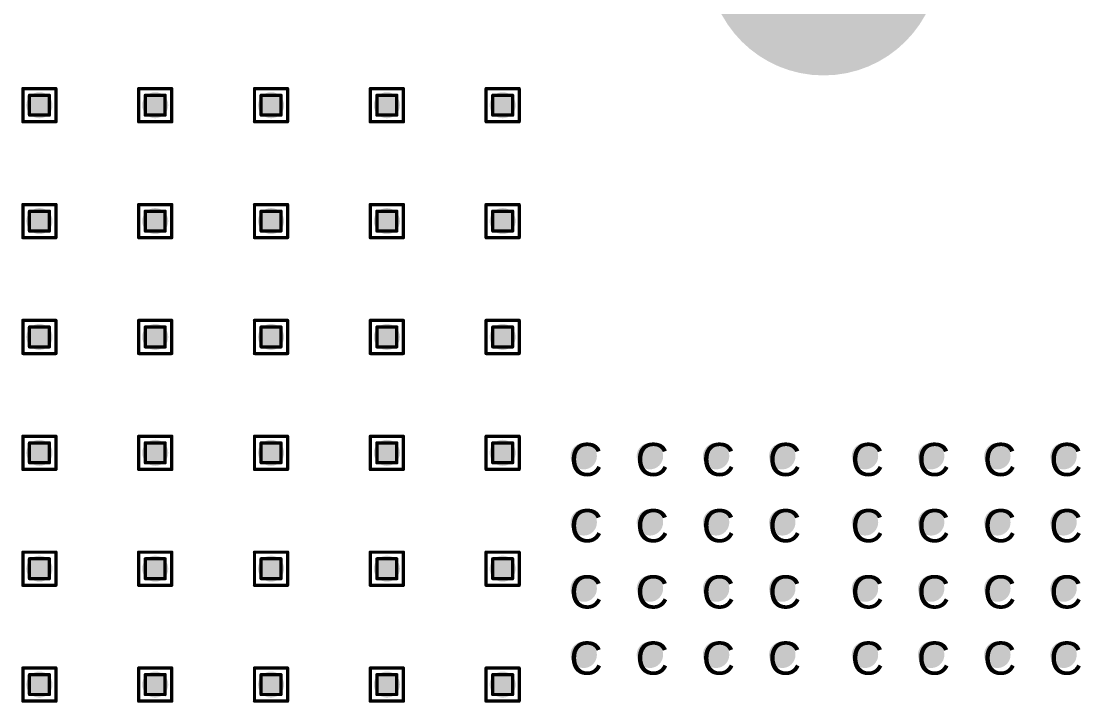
# Model space of a CAD drawing. Header units: millimetres. Extents: x -25 to 478, y -31 to 252.
# Drawn here: x 250.74 to 267.01, y 1.11 to 11.57 of the extents above; entities that cross this region are included whole.
import ezdxf

# ---------------------------------------------------------------- set-up
doc = ezdxf.new("R2010")
doc.units = ezdxf.units.MM
doc.layers.add('DrillDrawing', color=1, linetype='Continuous')
doc.layers.add('ViaHoleLayer', color=16, linetype='Continuous')
doc.styles.add('Arial', font='', dxfattribs={"height": 0.2})
doc.styles.get('Arial').set_extended_font_data('Arial')

# ---------------------------------------------------------------- blocks, each defined once
blk = doc.blocks.new('FP_CB25_18_CY_CONN_TERM_LUG_25MM4_7MM9_MFG_1504')
at = {"layer": 'ViaHoleLayer'}
h = blk.add_hatch(color=16, dxfattribs=at)
edge = h.paths.add_edge_path()
edge.add_arc((-3.048, 3.683), 0.203, 0, 360)
h = blk.add_hatch(color=16, dxfattribs=at)
edge = h.paths.add_edge_path()
edge.add_arc((-2.032, 3.683), 0.203, 0, 360)
h = blk.add_hatch(color=16, dxfattribs=at)
edge = h.paths.add_edge_path()
edge.add_arc((-1.016, 3.683), 0.203, 0, 360)
h = blk.add_hatch(color=16, dxfattribs=at)
edge = h.paths.add_edge_path()
edge.add_arc((0, 3.683), 0.203, 0, 360)
h = blk.add_hatch(color=16, dxfattribs=at)
edge = h.paths.add_edge_path()
edge.add_arc((10.414, 3.683), 0.203, 0, 360)
h = blk.add_hatch(color=16, dxfattribs=at)
edge = h.paths.add_edge_path()
edge.add_arc((11.43, 3.683), 0.203, 0, 360)
h = blk.add_hatch(color=16, dxfattribs=at)
edge = h.paths.add_edge_path()
edge.add_arc((12.446, 3.683), 0.203, 0, 360)
h = blk.add_hatch(color=16, dxfattribs=at)
edge = h.paths.add_edge_path()
edge.add_arc((-3.048, 2.667), 0.203, 0, 360)
h = blk.add_hatch(color=16, dxfattribs=at)
edge = h.paths.add_edge_path()
edge.add_arc((-2.032, 2.667), 0.203, 0, 360)
h = blk.add_hatch(color=16, dxfattribs=at)
edge = h.paths.add_edge_path()
edge.add_arc((-1.016, 2.667), 0.203, 0, 360)
h = blk.add_hatch(color=16, dxfattribs=at)
edge = h.paths.add_edge_path()
edge.add_arc((0, 2.667), 0.203, 0, 360)
h = blk.add_hatch(color=16, dxfattribs=at)
edge = h.paths.add_edge_path()
edge.add_arc((12.446, 2.667), 0.203, 0, 360)
h = blk.add_hatch(color=16, dxfattribs=at)
edge = h.paths.add_edge_path()
edge.add_arc((-3.048, 1.651), 0.203, 0, 360)
h = blk.add_hatch(color=16, dxfattribs=at)
edge = h.paths.add_edge_path()
edge.add_arc((-2.032, 1.651), 0.203, 0, 360)
h = blk.add_hatch(color=16, dxfattribs=at)
edge = h.paths.add_edge_path()
edge.add_arc((-1.016, 1.651), 0.203, 0, 360)
h = blk.add_hatch(color=16, dxfattribs=at)
edge = h.paths.add_edge_path()
edge.add_arc((0, 1.651), 0.203, 0, 360)
h = blk.add_hatch(color=16, dxfattribs=at)
edge = h.paths.add_edge_path()
edge.add_arc((12.446, 1.651), 0.203, 0, 360)
h = blk.add_hatch(color=16, dxfattribs=at)
edge = h.paths.add_edge_path()
edge.add_arc((7.62, 0), 1.778, 0, 360)
h = blk.add_hatch(color=16, dxfattribs=at)
edge = h.paths.add_edge_path()
edge.add_arc((-3.048, 0.635), 0.203, 0, 360)
h = blk.add_hatch(color=16, dxfattribs=at)
edge = h.paths.add_edge_path()
edge.add_arc((-2.032, 0.635), 0.203, 0, 360)
h = blk.add_hatch(color=16, dxfattribs=at)
edge = h.paths.add_edge_path()
edge.add_arc((-1.016, 0.635), 0.203, 0, 360)
h = blk.add_hatch(color=16, dxfattribs=at)
edge = h.paths.add_edge_path()
edge.add_arc((0, 0.635), 0.203, 0, 360)
h = blk.add_hatch(color=16, dxfattribs=at)
edge = h.paths.add_edge_path()
edge.add_arc((-3.048, -0.635), 0.203, 0, 360)
h = blk.add_hatch(color=16, dxfattribs=at)
edge = h.paths.add_edge_path()
edge.add_arc((-2.032, -0.635), 0.203, 0, 360)
h = blk.add_hatch(color=16, dxfattribs=at)
edge = h.paths.add_edge_path()
edge.add_arc((-1.016, -0.635), 0.203, 0, 360)
h = blk.add_hatch(color=16, dxfattribs=at)
edge = h.paths.add_edge_path()
edge.add_arc((0, -0.635), 0.203, 0, 360)
h = blk.add_hatch(color=16, dxfattribs=at)
edge = h.paths.add_edge_path()
edge.add_arc((-3.048, -1.651), 0.203, 0, 360)
h = blk.add_hatch(color=16, dxfattribs=at)
edge = h.paths.add_edge_path()
edge.add_arc((-2.032, -1.651), 0.203, 0, 360)
h = blk.add_hatch(color=16, dxfattribs=at)
edge = h.paths.add_edge_path()
edge.add_arc((-1.016, -1.651), 0.203, 0, 360)
h = blk.add_hatch(color=16, dxfattribs=at)
edge = h.paths.add_edge_path()
edge.add_arc((0, -1.651), 0.203, 0, 360)
h = blk.add_hatch(color=16, dxfattribs=at)
edge = h.paths.add_edge_path()
edge.add_arc((12.446, -1.651), 0.203, 0, 360)
h = blk.add_hatch(color=16, dxfattribs=at)
edge = h.paths.add_edge_path()
edge.add_arc((-3.048, -2.667), 0.203, 0, 360)
h = blk.add_hatch(color=16, dxfattribs=at)
edge = h.paths.add_edge_path()
edge.add_arc((-2.032, -2.667), 0.203, 0, 360)
h = blk.add_hatch(color=16, dxfattribs=at)
edge = h.paths.add_edge_path()
edge.add_arc((-1.016, -2.667), 0.203, 0, 360)
h = blk.add_hatch(color=16, dxfattribs=at)
edge = h.paths.add_edge_path()
edge.add_arc((0, -2.667), 0.203, 0, 360)
h = blk.add_hatch(color=16, dxfattribs=at)
edge = h.paths.add_edge_path()
edge.add_arc((12.446, -2.667), 0.203, 0, 360)
h = blk.add_hatch(color=16, dxfattribs=at)
edge = h.paths.add_edge_path()
edge.add_arc((-3.048, -3.683), 0.203, 0, 360)
h = blk.add_hatch(color=16, dxfattribs=at)
edge = h.paths.add_edge_path()
edge.add_arc((-2.032, -3.683), 0.203, 0, 360)
h = blk.add_hatch(color=16, dxfattribs=at)
edge = h.paths.add_edge_path()
edge.add_arc((-1.016, -3.683), 0.203, 0, 360)
h = blk.add_hatch(color=16, dxfattribs=at)
edge = h.paths.add_edge_path()
edge.add_arc((0, -3.683), 0.203, 0, 360)
h = blk.add_hatch(color=16, dxfattribs=at)
edge = h.paths.add_edge_path()
edge.add_arc((10.414, -3.683), 0.203, 0, 360)
h = blk.add_hatch(color=16, dxfattribs=at)
edge = h.paths.add_edge_path()
edge.add_arc((11.43, -3.683), 0.203, 0, 360)
h = blk.add_hatch(color=16, dxfattribs=at)
edge = h.paths.add_edge_path()
edge.add_arc((12.446, -3.683), 0.203, 0, 360)

msp = doc.modelspace()

# ---------------------------------------------------------------- hatches: boundary and pattern name
at = {"layer": 'ViaHoleLayer'}
h = msp.add_hatch(color=16, dxfattribs=at)
edge = h.paths.add_edge_path()
edge.add_arc((251.021, 10.277), 0.2, 0, 360)
h = msp.add_hatch(color=16, dxfattribs=at)
edge = h.paths.add_edge_path()
edge.add_arc((252.799, 10.277), 0.2, 0, 360)
h = msp.add_hatch(color=16, dxfattribs=at)
edge = h.paths.add_edge_path()
edge.add_arc((254.577, 10.277), 0.2, 0, 360)
h = msp.add_hatch(color=16, dxfattribs=at)
edge = h.paths.add_edge_path()
edge.add_arc((256.355, 10.277), 0.2, 0, 360)
h = msp.add_hatch(color=16, dxfattribs=at)
edge = h.paths.add_edge_path()
edge.add_arc((258.133, 10.277), 0.2, 0, 360)
h = msp.add_hatch(color=16, dxfattribs=at)
edge = h.paths.add_edge_path()
edge.add_arc((251.021, 8.499), 0.2, 0, 360)
h = msp.add_hatch(color=16, dxfattribs=at)
edge = h.paths.add_edge_path()
edge.add_arc((252.799, 8.499), 0.2, 0, 360)
h = msp.add_hatch(color=16, dxfattribs=at)
edge = h.paths.add_edge_path()
edge.add_arc((254.577, 8.499), 0.2, 0, 360)
h = msp.add_hatch(color=16, dxfattribs=at)
edge = h.paths.add_edge_path()
edge.add_arc((256.355, 8.499), 0.2, 0, 360)
h = msp.add_hatch(color=16, dxfattribs=at)
edge = h.paths.add_edge_path()
edge.add_arc((258.133, 8.499), 0.2, 0, 360)
h = msp.add_hatch(color=16, dxfattribs=at)
edge = h.paths.add_edge_path()
edge.add_arc((251.021, 6.721), 0.2, 0, 360)
h = msp.add_hatch(color=16, dxfattribs=at)
edge = h.paths.add_edge_path()
edge.add_arc((252.799, 6.721), 0.2, 0, 360)
h = msp.add_hatch(color=16, dxfattribs=at)
edge = h.paths.add_edge_path()
edge.add_arc((254.577, 6.721), 0.2, 0, 360)
h = msp.add_hatch(color=16, dxfattribs=at)
edge = h.paths.add_edge_path()
edge.add_arc((256.355, 6.721), 0.2, 0, 360)
h = msp.add_hatch(color=16, dxfattribs=at)
edge = h.paths.add_edge_path()
edge.add_arc((258.133, 6.721), 0.2, 0, 360)
h = msp.add_hatch(color=16, dxfattribs=at)
edge = h.paths.add_edge_path()
edge.add_arc((251.021, 4.943), 0.2, 0, 360)
h = msp.add_hatch(color=16, dxfattribs=at)
edge = h.paths.add_edge_path()
edge.add_arc((252.799, 4.943), 0.2, 0, 360)
h = msp.add_hatch(color=16, dxfattribs=at)
edge = h.paths.add_edge_path()
edge.add_arc((254.577, 4.943), 0.2, 0, 360)
h = msp.add_hatch(color=16, dxfattribs=at)
edge = h.paths.add_edge_path()
edge.add_arc((256.355, 4.943), 0.2, 0, 360)
h = msp.add_hatch(color=16, dxfattribs=at)
edge = h.paths.add_edge_path()
edge.add_arc((258.133, 4.943), 0.2, 0, 360)
h = msp.add_hatch(color=16, dxfattribs=at)
edge = h.paths.add_edge_path()
edge.add_arc((251.021, 3.165), 0.2, 0, 360)
h = msp.add_hatch(color=16, dxfattribs=at)
edge = h.paths.add_edge_path()
edge.add_arc((252.799, 3.165), 0.2, 0, 360)
h = msp.add_hatch(color=16, dxfattribs=at)
edge = h.paths.add_edge_path()
edge.add_arc((254.577, 3.165), 0.2, 0, 360)
h = msp.add_hatch(color=16, dxfattribs=at)
edge = h.paths.add_edge_path()
edge.add_arc((256.355, 3.165), 0.2, 0, 360)
h = msp.add_hatch(color=16, dxfattribs=at)
edge = h.paths.add_edge_path()
edge.add_arc((258.133, 3.165), 0.2, 0, 360)
h = msp.add_hatch(color=16, dxfattribs=at)
edge = h.paths.add_edge_path()
edge.add_arc((251.021, 1.387), 0.2, 0, 360)
h = msp.add_hatch(color=16, dxfattribs=at)
edge = h.paths.add_edge_path()
edge.add_arc((252.799, 1.387), 0.2, 0, 360)
h = msp.add_hatch(color=16, dxfattribs=at)
edge = h.paths.add_edge_path()
edge.add_arc((254.577, 1.387), 0.2, 0, 360)
h = msp.add_hatch(color=16, dxfattribs=at)
edge = h.paths.add_edge_path()
edge.add_arc((256.355, 1.387), 0.2, 0, 360)
h = msp.add_hatch(color=16, dxfattribs=at)
edge = h.paths.add_edge_path()
edge.add_arc((258.133, 1.387), 0.2, 0, 360)

# ---------------------------------------------------------------- linework, layer by layer
at = {"layer": 'DrillDrawing', "const_width": 0.0508}
for points in [[(250.767, 10.531), (251.275, 10.531)], [(250.767, 10.023), (250.767, 10.531)], [(250.868, 10.429), (251.173, 10.429)], [(250.868, 10.125), (250.868, 10.429)], [(251.173, 10.125), (251.173, 10.429)], [(251.275, 10.023), (251.275, 10.531)], [(252.545, 10.531), (253.053, 10.531)], [(252.545, 10.023), (252.545, 10.531)], [(252.646, 10.429), (252.951, 10.429)], [(252.646, 10.125), (252.646, 10.429)], [(252.951, 10.125), (252.951, 10.429)], [(253.053, 10.023), (253.053, 10.531)], [(254.323, 10.531), (254.831, 10.531)], [(254.323, 10.023), (254.323, 10.531)], [(254.424, 10.429), (254.729, 10.429)], [(254.424, 10.125), (254.424, 10.429)], [(254.729, 10.125), (254.729, 10.429)], [(254.831, 10.023), (254.831, 10.531)], [(256.101, 10.531), (256.609, 10.531)], [(256.101, 10.023), (256.101, 10.531)], [(256.202, 10.429), (256.507, 10.429)], [(256.202, 10.125), (256.202, 10.429)], [(256.507, 10.125), (256.507, 10.429)], [(256.609, 10.023), (256.609, 10.531)], [(257.879, 10.531), (258.387, 10.531)], [(257.879, 10.023), (257.879, 10.531)], [(257.98, 10.429), (258.285, 10.429)], [(257.98, 10.125), (257.98, 10.429)], [(258.285, 10.125), (258.285, 10.429)], [(258.387, 10.023), (258.387, 10.531)], [(250.868, 10.125), (251.173, 10.125)], [(252.646, 10.125), (252.951, 10.125)], [(254.424, 10.125), (254.729, 10.125)], [(256.202, 10.125), (256.507, 10.125)], [(257.98, 10.125), (258.285, 10.125)], [(250.767, 10.023), (251.275, 10.023)], [(252.545, 10.023), (253.053, 10.023)], [(254.323, 10.023), (254.831, 10.023)], [(256.101, 10.023), (256.609, 10.023)], [(257.879, 10.023), (258.387, 10.023)], [(250.767, 8.753), (251.275, 8.753)], [(250.767, 8.245), (250.767, 8.753)], [(250.868, 8.651), (251.173, 8.651)], [(250.868, 8.347), (250.868, 8.651)], [(251.173, 8.347), (251.173, 8.651)], [(251.275, 8.245), (251.275, 8.753)], [(252.545, 8.753), (253.053, 8.753)], [(252.545, 8.245), (252.545, 8.753)], [(252.646, 8.651), (252.951, 8.651)], [(252.646, 8.347), (252.646, 8.651)], [(252.951, 8.347), (252.951, 8.651)], [(253.053, 8.245), (253.053, 8.753)], [(254.323, 8.753), (254.831, 8.753)], [(254.323, 8.245), (254.323, 8.753)], [(254.424, 8.651), (254.729, 8.651)], [(254.424, 8.347), (254.424, 8.651)], [(254.729, 8.347), (254.729, 8.651)], [(254.831, 8.245), (254.831, 8.753)], [(256.101, 8.753), (256.609, 8.753)], [(256.101, 8.245), (256.101, 8.753)], [(256.202, 8.651), (256.507, 8.651)], [(256.202, 8.347), (256.202, 8.651)], [(256.507, 8.347), (256.507, 8.651)], [(256.609, 8.245), (256.609, 8.753)], [(257.879, 8.753), (258.387, 8.753)], [(257.879, 8.245), (257.879, 8.753)], [(257.98, 8.651), (258.285, 8.651)], [(257.98, 8.347), (257.98, 8.651)], [(258.285, 8.347), (258.285, 8.651)], [(258.387, 8.245), (258.387, 8.753)], [(250.868, 8.347), (251.173, 8.347)], [(252.646, 8.347), (252.951, 8.347)], [(254.424, 8.347), (254.729, 8.347)], [(256.202, 8.347), (256.507, 8.347)], [(257.98, 8.347), (258.285, 8.347)], [(250.767, 8.245), (251.275, 8.245)], [(252.545, 8.245), (253.053, 8.245)], [(254.323, 8.245), (254.831, 8.245)], [(256.101, 8.245), (256.609, 8.245)], [(257.879, 8.245), (258.387, 8.245)], [(250.767, 6.975), (251.275, 6.975)], [(250.767, 6.467), (250.767, 6.975)], [(251.275, 6.467), (251.275, 6.975)], [(252.545, 6.975), (253.053, 6.975)], [(252.545, 6.467), (252.545, 6.975)], [(253.053, 6.467), (253.053, 6.975)], [(254.323, 6.975), (254.831, 6.975)], [(254.323, 6.467), (254.323, 6.975)], [(254.831, 6.467), (254.831, 6.975)], [(256.101, 6.975), (256.609, 6.975)], [(256.101, 6.467), (256.101, 6.975)], [(256.609, 6.467), (256.609, 6.975)], [(257.879, 6.975), (258.387, 6.975)], [(257.879, 6.467), (257.879, 6.975)], [(258.387, 6.467), (258.387, 6.975)], [(250.868, 6.873), (251.173, 6.873)], [(250.868, 6.569), (250.868, 6.873)], [(251.173, 6.569), (251.173, 6.873)], [(252.646, 6.873), (252.951, 6.873)], [(252.646, 6.569), (252.646, 6.873)], [(252.951, 6.569), (252.951, 6.873)], [(254.424, 6.873), (254.729, 6.873)], [(254.424, 6.569), (254.424, 6.873)], [(254.729, 6.569), (254.729, 6.873)], [(256.202, 6.873), (256.507, 6.873)], [(256.202, 6.569), (256.202, 6.873)], [(256.507, 6.569), (256.507, 6.873)], [(257.98, 6.873), (258.285, 6.873)], [(257.98, 6.569), (257.98, 6.873)], [(258.285, 6.569), (258.285, 6.873)], [(250.868, 6.569), (251.173, 6.569)], [(252.646, 6.569), (252.951, 6.569)], [(254.424, 6.569), (254.729, 6.569)], [(256.202, 6.569), (256.507, 6.569)], [(257.98, 6.569), (258.285, 6.569)], [(250.767, 6.467), (251.275, 6.467)], [(252.545, 6.467), (253.053, 6.467)], [(254.323, 6.467), (254.831, 6.467)], [(256.101, 6.467), (256.609, 6.467)], [(257.879, 6.467), (258.387, 6.467)], [(250.767, 5.197), (251.275, 5.197)], [(250.767, 4.689), (250.767, 5.197)], [(251.275, 4.689), (251.275, 5.197)], [(252.545, 5.197), (253.053, 5.197)], [(252.545, 4.689), (252.545, 5.197)], [(253.053, 4.689), (253.053, 5.197)], [(254.323, 5.197), (254.831, 5.197)], [(254.323, 4.689), (254.323, 5.197)], [(254.831, 4.689), (254.831, 5.197)], [(256.101, 5.197), (256.609, 5.197)], [(256.101, 4.689), (256.101, 5.197)], [(256.609, 4.689), (256.609, 5.197)], [(257.879, 5.197), (258.387, 5.197)], [(257.879, 4.689), (257.879, 5.197)], [(258.387, 4.689), (258.387, 5.197)], [(250.868, 5.095), (251.173, 5.095)], [(250.868, 4.791), (250.868, 5.095)], [(251.173, 4.791), (251.173, 5.095)], [(252.646, 5.095), (252.951, 5.095)], [(252.646, 4.791), (252.646, 5.095)], [(252.951, 4.791), (252.951, 5.095)], [(254.424, 5.095), (254.729, 5.095)], [(254.424, 4.791), (254.424, 5.095)], [(254.729, 4.791), (254.729, 5.095)], [(256.202, 5.095), (256.507, 5.095)], [(256.202, 4.791), (256.202, 5.095)], [(256.507, 4.791), (256.507, 5.095)], [(257.98, 5.095), (258.285, 5.095)], [(257.98, 4.791), (257.98, 5.095)], [(258.285, 4.791), (258.285, 5.095)], [(250.868, 4.791), (251.173, 4.791)], [(252.646, 4.791), (252.951, 4.791)], [(254.424, 4.791), (254.729, 4.791)], [(256.202, 4.791), (256.507, 4.791)], [(257.98, 4.791), (258.285, 4.791)], [(250.767, 4.689), (251.275, 4.689)], [(252.545, 4.689), (253.053, 4.689)], [(254.323, 4.689), (254.831, 4.689)], [(256.101, 4.689), (256.609, 4.689)], [(257.879, 4.689), (258.387, 4.689)], [(250.767, 3.419), (251.275, 3.419)], [(250.767, 2.911), (250.767, 3.419)], [(251.275, 2.911), (251.275, 3.419)], [(252.545, 3.419), (253.053, 3.419)], [(252.545, 2.911), (252.545, 3.419)], [(253.053, 2.911), (253.053, 3.419)], [(254.323, 3.419), (254.831, 3.419)], [(254.323, 2.911), (254.323, 3.419)], [(254.831, 2.911), (254.831, 3.419)], [(256.101, 3.419), (256.609, 3.419)], [(256.101, 2.911), (256.101, 3.419)], [(256.609, 2.911), (256.609, 3.419)], [(257.879, 3.419), (258.387, 3.419)], [(257.879, 2.911), (257.879, 3.419)], [(258.387, 2.911), (258.387, 3.419)], [(250.868, 3.317), (251.173, 3.317)], [(250.868, 3.013), (250.868, 3.317)], [(251.173, 3.013), (251.173, 3.317)], [(252.646, 3.317), (252.951, 3.317)], [(252.646, 3.013), (252.646, 3.317)], [(252.951, 3.013), (252.951, 3.317)], [(254.424, 3.317), (254.729, 3.317)], [(254.424, 3.013), (254.424, 3.317)], [(254.729, 3.013), (254.729, 3.317)], [(256.202, 3.317), (256.507, 3.317)], [(256.202, 3.013), (256.202, 3.317)], [(256.507, 3.013), (256.507, 3.317)], [(257.98, 3.317), (258.285, 3.317)], [(257.98, 3.013), (257.98, 3.317)], [(258.285, 3.013), (258.285, 3.317)], [(250.767, 2.911), (251.275, 2.911)], [(250.868, 3.013), (251.173, 3.013)], [(252.545, 2.911), (253.053, 2.911)], [(252.646, 3.013), (252.951, 3.013)], [(254.323, 2.911), (254.831, 2.911)], [(254.424, 3.013), (254.729, 3.013)], [(256.101, 2.911), (256.609, 2.911)], [(256.202, 3.013), (256.507, 3.013)], [(257.879, 2.911), (258.387, 2.911)], [(257.98, 3.013), (258.285, 3.013)], [(250.767, 1.641), (251.275, 1.641)], [(250.767, 1.133), (250.767, 1.641)], [(251.275, 1.133), (251.275, 1.641)], [(252.545, 1.641), (253.053, 1.641)], [(252.545, 1.133), (252.545, 1.641)], [(253.053, 1.133), (253.053, 1.641)], [(254.323, 1.641), (254.831, 1.641)], [(254.323, 1.133), (254.323, 1.641)], [(254.831, 1.133), (254.831, 1.641)], [(256.101, 1.641), (256.609, 1.641)], [(256.101, 1.133), (256.101, 1.641)], [(256.609, 1.133), (256.609, 1.641)], [(257.879, 1.641), (258.387, 1.641)], [(257.879, 1.133), (257.879, 1.641)], [(258.387, 1.133), (258.387, 1.641)], [(250.868, 1.539), (251.173, 1.539)], [(250.868, 1.235), (250.868, 1.539)], [(251.173, 1.235), (251.173, 1.539)], [(252.646, 1.539), (252.951, 1.539)], [(252.646, 1.235), (252.646, 1.539)], [(252.951, 1.235), (252.951, 1.539)], [(254.424, 1.539), (254.729, 1.539)], [(254.424, 1.235), (254.424, 1.539)], [(254.729, 1.235), (254.729, 1.539)], [(256.202, 1.539), (256.507, 1.539)], [(256.202, 1.235), (256.202, 1.539)], [(256.507, 1.235), (256.507, 1.539)], [(257.98, 1.539), (258.285, 1.539)], [(257.98, 1.235), (257.98, 1.539)], [(258.285, 1.235), (258.285, 1.539)], [(250.767, 1.133), (251.275, 1.133)], [(250.868, 1.235), (251.173, 1.235)], [(252.545, 1.133), (253.053, 1.133)], [(252.646, 1.235), (252.951, 1.235)], [(254.323, 1.133), (254.831, 1.133)], [(254.424, 1.235), (254.729, 1.235)], [(256.101, 1.133), (256.609, 1.133)], [(256.202, 1.235), (256.507, 1.235)], [(257.879, 1.133), (258.387, 1.133)], [(257.98, 1.235), (258.285, 1.235)]]:
    msp.add_lwpolyline(points, dxfattribs=at)
at = {"layer": 'DrillDrawing', "const_width": 0.0254}
for points in [[(250.754, 10.531, 1), (250.779, 10.531, 1)], [(250.754, 10.531, 1), (250.779, 10.531, 1)], [(250.856, 10.429, 1), (250.881, 10.429, 1)], [(250.856, 10.429, 1), (250.881, 10.429, 1)], [(251.16, 10.429, 1), (251.186, 10.429, 1)], [(251.16, 10.429, 1), (251.186, 10.429, 1)], [(251.262, 10.531, 1), (251.287, 10.531, 1)], [(251.262, 10.531, 1), (251.287, 10.531, 1)], [(252.532, 10.531, 1), (252.557, 10.531, 1)], [(252.532, 10.531, 1), (252.557, 10.531, 1)], [(252.634, 10.429, 1), (252.659, 10.429, 1)], [(252.634, 10.429, 1), (252.659, 10.429, 1)], [(252.938, 10.429, 1), (252.964, 10.429, 1)], [(252.938, 10.429, 1), (252.964, 10.429, 1)], [(253.04, 10.531, 1), (253.065, 10.531, 1)], [(253.04, 10.531, 1), (253.065, 10.531, 1)], [(254.31, 10.531, 1), (254.335, 10.531, 1)], [(254.31, 10.531, 1), (254.335, 10.531, 1)], [(254.412, 10.429, 1), (254.437, 10.429, 1)], [(254.412, 10.429, 1), (254.437, 10.429, 1)], [(254.716, 10.429, 1), (254.742, 10.429, 1)], [(254.716, 10.429, 1), (254.742, 10.429, 1)], [(254.818, 10.531, 1), (254.843, 10.531, 1)], [(254.818, 10.531, 1), (254.843, 10.531, 1)], [(256.088, 10.531, 1), (256.113, 10.531, 1)], [(256.088, 10.531, 1), (256.113, 10.531, 1)], [(256.19, 10.429, 1), (256.215, 10.429, 1)], [(256.19, 10.429, 1), (256.215, 10.429, 1)], [(256.494, 10.429, 1), (256.52, 10.429, 1)], [(256.494, 10.429, 1), (256.52, 10.429, 1)], [(256.596, 10.531, 1), (256.621, 10.531, 1)], [(256.596, 10.531, 1), (256.621, 10.531, 1)], [(257.866, 10.531, 1), (257.891, 10.531, 1)], [(257.866, 10.531, 1), (257.891, 10.531, 1)], [(257.968, 10.429, 1), (257.993, 10.429, 1)], [(257.968, 10.429, 1), (257.993, 10.429, 1)], [(258.272, 10.429, 1), (258.298, 10.429, 1)], [(258.272, 10.429, 1), (258.298, 10.429, 1)], [(258.374, 10.531, 1), (258.399, 10.531, 1)], [(258.374, 10.531, 1), (258.399, 10.531, 1)], [(250.856, 10.125, 1), (250.881, 10.125, 1)], [(250.856, 10.125, 1), (250.881, 10.125, 1)], [(251.16, 10.125, 1), (251.186, 10.125, 1)], [(251.16, 10.125, 1), (251.186, 10.125, 1)], [(252.634, 10.125, 1), (252.659, 10.125, 1)], [(252.634, 10.125, 1), (252.659, 10.125, 1)], [(252.938, 10.125, 1), (252.964, 10.125, 1)], [(252.938, 10.125, 1), (252.964, 10.125, 1)], [(254.412, 10.125, 1), (254.437, 10.125, 1)], [(254.412, 10.125, 1), (254.437, 10.125, 1)], [(254.716, 10.125, 1), (254.742, 10.125, 1)], [(254.716, 10.125, 1), (254.742, 10.125, 1)], [(256.19, 10.125, 1), (256.215, 10.125, 1)], [(256.19, 10.125, 1), (256.215, 10.125, 1)], [(256.494, 10.125, 1), (256.52, 10.125, 1)], [(256.494, 10.125, 1), (256.52, 10.125, 1)], [(257.968, 10.125, 1), (257.993, 10.125, 1)], [(257.968, 10.125, 1), (257.993, 10.125, 1)], [(258.272, 10.125, 1), (258.298, 10.125, 1)], [(258.272, 10.125, 1), (258.298, 10.125, 1)], [(250.754, 10.023, 1), (250.779, 10.023, 1)], [(250.754, 10.023, 1), (250.779, 10.023, 1)], [(251.262, 10.023, 1), (251.287, 10.023, 1)], [(251.262, 10.023, 1), (251.287, 10.023, 1)], [(252.532, 10.023, 1), (252.557, 10.023, 1)], [(252.532, 10.023, 1), (252.557, 10.023, 1)], [(253.04, 10.023, 1), (253.065, 10.023, 1)], [(253.04, 10.023, 1), (253.065, 10.023, 1)], [(254.31, 10.023, 1), (254.335, 10.023, 1)], [(254.31, 10.023, 1), (254.335, 10.023, 1)], [(254.818, 10.023, 1), (254.843, 10.023, 1)], [(254.818, 10.023, 1), (254.843, 10.023, 1)], [(256.088, 10.023, 1), (256.113, 10.023, 1)], [(256.088, 10.023, 1), (256.113, 10.023, 1)], [(256.596, 10.023, 1), (256.621, 10.023, 1)], [(256.596, 10.023, 1), (256.621, 10.023, 1)], [(257.866, 10.023, 1), (257.891, 10.023, 1)], [(257.866, 10.023, 1), (257.891, 10.023, 1)], [(258.374, 10.023, 1), (258.399, 10.023, 1)], [(258.374, 10.023, 1), (258.399, 10.023, 1)], [(250.754, 8.753, 1), (250.779, 8.753, 1)], [(250.754, 8.753, 1), (250.779, 8.753, 1)], [(250.856, 8.651, 1), (250.881, 8.651, 1)], [(250.856, 8.651, 1), (250.881, 8.651, 1)], [(251.16, 8.651, 1), (251.186, 8.651, 1)], [(251.16, 8.651, 1), (251.186, 8.651, 1)], [(251.262, 8.753, 1), (251.287, 8.753, 1)], [(251.262, 8.753, 1), (251.287, 8.753, 1)], [(252.532, 8.753, 1), (252.557, 8.753, 1)], [(252.532, 8.753, 1), (252.557, 8.753, 1)], [(252.634, 8.651, 1), (252.659, 8.651, 1)], [(252.634, 8.651, 1), (252.659, 8.651, 1)], [(252.938, 8.651, 1), (252.964, 8.651, 1)], [(252.938, 8.651, 1), (252.964, 8.651, 1)], [(253.04, 8.753, 1), (253.065, 8.753, 1)], [(253.04, 8.753, 1), (253.065, 8.753, 1)], [(254.31, 8.753, 1), (254.335, 8.753, 1)], [(254.31, 8.753, 1), (254.335, 8.753, 1)], [(254.412, 8.651, 1), (254.437, 8.651, 1)], [(254.412, 8.651, 1), (254.437, 8.651, 1)], [(254.716, 8.651, 1), (254.742, 8.651, 1)], [(254.716, 8.651, 1), (254.742, 8.651, 1)], [(254.818, 8.753, 1), (254.843, 8.753, 1)], [(254.818, 8.753, 1), (254.843, 8.753, 1)], [(256.088, 8.753, 1), (256.113, 8.753, 1)], [(256.088, 8.753, 1), (256.113, 8.753, 1)], [(256.19, 8.651, 1), (256.215, 8.651, 1)], [(256.19, 8.651, 1), (256.215, 8.651, 1)], [(256.494, 8.651, 1), (256.52, 8.651, 1)], [(256.494, 8.651, 1), (256.52, 8.651, 1)], [(256.596, 8.753, 1), (256.621, 8.753, 1)], [(256.596, 8.753, 1), (256.621, 8.753, 1)], [(257.866, 8.753, 1), (257.891, 8.753, 1)], [(257.866, 8.753, 1), (257.891, 8.753, 1)], [(257.968, 8.651, 1), (257.993, 8.651, 1)], [(257.968, 8.651, 1), (257.993, 8.651, 1)], [(258.272, 8.651, 1), (258.298, 8.651, 1)], [(258.272, 8.651, 1), (258.298, 8.651, 1)], [(258.374, 8.753, 1), (258.399, 8.753, 1)], [(258.374, 8.753, 1), (258.399, 8.753, 1)], [(250.856, 8.347, 1), (250.881, 8.347, 1)], [(250.856, 8.347, 1), (250.881, 8.347, 1)], [(251.16, 8.347, 1), (251.186, 8.347, 1)], [(251.16, 8.347, 1), (251.186, 8.347, 1)], [(252.634, 8.347, 1), (252.659, 8.347, 1)], [(252.634, 8.347, 1), (252.659, 8.347, 1)], [(252.938, 8.347, 1), (252.964, 8.347, 1)], [(252.938, 8.347, 1), (252.964, 8.347, 1)], [(254.412, 8.347, 1), (254.437, 8.347, 1)], [(254.412, 8.347, 1), (254.437, 8.347, 1)], [(254.716, 8.347, 1), (254.742, 8.347, 1)], [(254.716, 8.347, 1), (254.742, 8.347, 1)], [(256.19, 8.347, 1), (256.215, 8.347, 1)], [(256.19, 8.347, 1), (256.215, 8.347, 1)], [(256.494, 8.347, 1), (256.52, 8.347, 1)], [(256.494, 8.347, 1), (256.52, 8.347, 1)], [(257.968, 8.347, 1), (257.993, 8.347, 1)], [(257.968, 8.347, 1), (257.993, 8.347, 1)], [(258.272, 8.347, 1), (258.298, 8.347, 1)], [(258.272, 8.347, 1), (258.298, 8.347, 1)], [(250.754, 8.245, 1), (250.779, 8.245, 1)], [(250.754, 8.245, 1), (250.779, 8.245, 1)], [(251.262, 8.245, 1), (251.287, 8.245, 1)], [(251.262, 8.245, 1), (251.287, 8.245, 1)], [(252.532, 8.245, 1), (252.557, 8.245, 1)], [(252.532, 8.245, 1), (252.557, 8.245, 1)], [(253.04, 8.245, 1), (253.065, 8.245, 1)], [(253.04, 8.245, 1), (253.065, 8.245, 1)], [(254.31, 8.245, 1), (254.335, 8.245, 1)], [(254.31, 8.245, 1), (254.335, 8.245, 1)], [(254.818, 8.245, 1), (254.843, 8.245, 1)], [(254.818, 8.245, 1), (254.843, 8.245, 1)], [(256.088, 8.245, 1), (256.113, 8.245, 1)], [(256.088, 8.245, 1), (256.113, 8.245, 1)], [(256.596, 8.245, 1), (256.621, 8.245, 1)], [(256.596, 8.245, 1), (256.621, 8.245, 1)], [(257.866, 8.245, 1), (257.891, 8.245, 1)], [(257.866, 8.245, 1), (257.891, 8.245, 1)], [(258.374, 8.245, 1), (258.399, 8.245, 1)], [(258.374, 8.245, 1), (258.399, 8.245, 1)], [(250.754, 6.975, 1), (250.779, 6.975, 1)], [(250.754, 6.975, 1), (250.779, 6.975, 1)], [(251.262, 6.975, 1), (251.287, 6.975, 1)], [(251.262, 6.975, 1), (251.287, 6.975, 1)], [(252.532, 6.975, 1), (252.557, 6.975, 1)], [(252.532, 6.975, 1), (252.557, 6.975, 1)], [(253.04, 6.975, 1), (253.065, 6.975, 1)], [(253.04, 6.975, 1), (253.065, 6.975, 1)], [(254.31, 6.975, 1), (254.335, 6.975, 1)], [(254.31, 6.975, 1), (254.335, 6.975, 1)], [(254.818, 6.975, 1), (254.843, 6.975, 1)], [(254.818, 6.975, 1), (254.843, 6.975, 1)], [(256.088, 6.975, 1), (256.113, 6.975, 1)], [(256.088, 6.975, 1), (256.113, 6.975, 1)], [(256.596, 6.975, 1), (256.621, 6.975, 1)], [(256.596, 6.975, 1), (256.621, 6.975, 1)], [(257.866, 6.975, 1), (257.891, 6.975, 1)], [(257.866, 6.975, 1), (257.891, 6.975, 1)], [(258.374, 6.975, 1), (258.399, 6.975, 1)], [(258.374, 6.975, 1), (258.399, 6.975, 1)], [(250.856, 6.873, 1), (250.881, 6.873, 1)], [(250.856, 6.873, 1), (250.881, 6.873, 1)], [(251.16, 6.873, 1), (251.186, 6.873, 1)], [(251.16, 6.873, 1), (251.186, 6.873, 1)], [(252.634, 6.873, 1), (252.659, 6.873, 1)], [(252.634, 6.873, 1), (252.659, 6.873, 1)], [(252.938, 6.873, 1), (252.964, 6.873, 1)], [(252.938, 6.873, 1), (252.964, 6.873, 1)], [(254.412, 6.873, 1), (254.437, 6.873, 1)], [(254.412, 6.873, 1), (254.437, 6.873, 1)], [(254.716, 6.873, 1), (254.742, 6.873, 1)], [(254.716, 6.873, 1), (254.742, 6.873, 1)], [(256.19, 6.873, 1), (256.215, 6.873, 1)], [(256.19, 6.873, 1), (256.215, 6.873, 1)], [(256.494, 6.873, 1), (256.52, 6.873, 1)], [(256.494, 6.873, 1), (256.52, 6.873, 1)], [(257.968, 6.873, 1), (257.993, 6.873, 1)], [(257.968, 6.873, 1), (257.993, 6.873, 1)], [(258.272, 6.873, 1), (258.298, 6.873, 1)], [(258.272, 6.873, 1), (258.298, 6.873, 1)], [(250.856, 6.569, 1), (250.881, 6.569, 1)], [(250.856, 6.569, 1), (250.881, 6.569, 1)], [(251.16, 6.569, 1), (251.186, 6.569, 1)], [(251.16, 6.569, 1), (251.186, 6.569, 1)], [(252.634, 6.569, 1), (252.659, 6.569, 1)], [(252.634, 6.569, 1), (252.659, 6.569, 1)], [(252.938, 6.569, 1), (252.964, 6.569, 1)], [(252.938, 6.569, 1), (252.964, 6.569, 1)], [(254.412, 6.569, 1), (254.437, 6.569, 1)], [(254.412, 6.569, 1), (254.437, 6.569, 1)], [(254.716, 6.569, 1), (254.742, 6.569, 1)], [(254.716, 6.569, 1), (254.742, 6.569, 1)], [(256.19, 6.569, 1), (256.215, 6.569, 1)], [(256.19, 6.569, 1), (256.215, 6.569, 1)], [(256.494, 6.569, 1), (256.52, 6.569, 1)], [(256.494, 6.569, 1), (256.52, 6.569, 1)], [(257.968, 6.569, 1), (257.993, 6.569, 1)], [(257.968, 6.569, 1), (257.993, 6.569, 1)], [(258.272, 6.569, 1), (258.298, 6.569, 1)], [(258.272, 6.569, 1), (258.298, 6.569, 1)], [(250.754, 6.467, 1), (250.779, 6.467, 1)], [(250.754, 6.467, 1), (250.779, 6.467, 1)], [(251.262, 6.467, 1), (251.287, 6.467, 1)], [(251.262, 6.467, 1), (251.287, 6.467, 1)], [(252.532, 6.467, 1), (252.557, 6.467, 1)], [(252.532, 6.467, 1), (252.557, 6.467, 1)], [(253.04, 6.467, 1), (253.065, 6.467, 1)], [(253.04, 6.467, 1), (253.065, 6.467, 1)], [(254.31, 6.467, 1), (254.335, 6.467, 1)], [(254.31, 6.467, 1), (254.335, 6.467, 1)], [(254.818, 6.467, 1), (254.843, 6.467, 1)], [(254.818, 6.467, 1), (254.843, 6.467, 1)], [(256.088, 6.467, 1), (256.113, 6.467, 1)], [(256.088, 6.467, 1), (256.113, 6.467, 1)], [(256.596, 6.467, 1), (256.621, 6.467, 1)], [(256.596, 6.467, 1), (256.621, 6.467, 1)], [(257.866, 6.467, 1), (257.891, 6.467, 1)], [(257.866, 6.467, 1), (257.891, 6.467, 1)], [(258.374, 6.467, 1), (258.399, 6.467, 1)], [(258.374, 6.467, 1), (258.399, 6.467, 1)], [(250.754, 5.197, 1), (250.779, 5.197, 1)], [(250.754, 5.197, 1), (250.779, 5.197, 1)], [(251.262, 5.197, 1), (251.287, 5.197, 1)], [(251.262, 5.197, 1), (251.287, 5.197, 1)], [(252.532, 5.197, 1), (252.557, 5.197, 1)], [(252.532, 5.197, 1), (252.557, 5.197, 1)], [(253.04, 5.197, 1), (253.065, 5.197, 1)], [(253.04, 5.197, 1), (253.065, 5.197, 1)], [(254.31, 5.197, 1), (254.335, 5.197, 1)], [(254.31, 5.197, 1), (254.335, 5.197, 1)], [(254.818, 5.197, 1), (254.843, 5.197, 1)], [(254.818, 5.197, 1), (254.843, 5.197, 1)], [(256.088, 5.197, 1), (256.113, 5.197, 1)], [(256.088, 5.197, 1), (256.113, 5.197, 1)], [(256.596, 5.197, 1), (256.621, 5.197, 1)], [(256.596, 5.197, 1), (256.621, 5.197, 1)], [(257.866, 5.197, 1), (257.891, 5.197, 1)], [(257.866, 5.197, 1), (257.891, 5.197, 1)], [(258.374, 5.197, 1), (258.399, 5.197, 1)], [(258.374, 5.197, 1), (258.399, 5.197, 1)], [(250.856, 5.095, 1), (250.881, 5.095, 1)], [(250.856, 5.095, 1), (250.881, 5.095, 1)], [(251.16, 5.095, 1), (251.186, 5.095, 1)], [(251.16, 5.095, 1), (251.186, 5.095, 1)], [(252.634, 5.095, 1), (252.659, 5.095, 1)], [(252.634, 5.095, 1), (252.659, 5.095, 1)], [(252.938, 5.095, 1), (252.964, 5.095, 1)], [(252.938, 5.095, 1), (252.964, 5.095, 1)], [(254.412, 5.095, 1), (254.437, 5.095, 1)], [(254.412, 5.095, 1), (254.437, 5.095, 1)], [(254.716, 5.095, 1), (254.742, 5.095, 1)], [(254.716, 5.095, 1), (254.742, 5.095, 1)], [(256.19, 5.095, 1), (256.215, 5.095, 1)], [(256.19, 5.095, 1), (256.215, 5.095, 1)], [(256.494, 5.095, 1), (256.52, 5.095, 1)], [(256.494, 5.095, 1), (256.52, 5.095, 1)], [(257.968, 5.095, 1), (257.993, 5.095, 1)], [(257.968, 5.095, 1), (257.993, 5.095, 1)], [(258.272, 5.095, 1), (258.298, 5.095, 1)], [(258.272, 5.095, 1), (258.298, 5.095, 1)], [(250.856, 4.791, 1), (250.881, 4.791, 1)], [(250.856, 4.791, 1), (250.881, 4.791, 1)], [(251.16, 4.791, 1), (251.186, 4.791, 1)], [(251.16, 4.791, 1), (251.186, 4.791, 1)], [(252.634, 4.791, 1), (252.659, 4.791, 1)], [(252.634, 4.791, 1), (252.659, 4.791, 1)], [(252.938, 4.791, 1), (252.964, 4.791, 1)], [(252.938, 4.791, 1), (252.964, 4.791, 1)], [(254.412, 4.791, 1), (254.437, 4.791, 1)], [(254.412, 4.791, 1), (254.437, 4.791, 1)], [(254.716, 4.791, 1), (254.742, 4.791, 1)], [(254.716, 4.791, 1), (254.742, 4.791, 1)], [(256.19, 4.791, 1), (256.215, 4.791, 1)], [(256.19, 4.791, 1), (256.215, 4.791, 1)], [(256.494, 4.791, 1), (256.52, 4.791, 1)], [(256.494, 4.791, 1), (256.52, 4.791, 1)], [(257.968, 4.791, 1), (257.993, 4.791, 1)], [(257.968, 4.791, 1), (257.993, 4.791, 1)], [(258.272, 4.791, 1), (258.298, 4.791, 1)], [(258.272, 4.791, 1), (258.298, 4.791, 1)], [(250.754, 4.689, 1), (250.779, 4.689, 1)], [(250.754, 4.689, 1), (250.779, 4.689, 1)], [(251.262, 4.689, 1), (251.287, 4.689, 1)], [(251.262, 4.689, 1), (251.287, 4.689, 1)], [(252.532, 4.689, 1), (252.557, 4.689, 1)], [(252.532, 4.689, 1), (252.557, 4.689, 1)], [(253.04, 4.689, 1), (253.065, 4.689, 1)], [(253.04, 4.689, 1), (253.065, 4.689, 1)], [(254.31, 4.689, 1), (254.335, 4.689, 1)], [(254.31, 4.689, 1), (254.335, 4.689, 1)], [(254.818, 4.689, 1), (254.843, 4.689, 1)], [(254.818, 4.689, 1), (254.843, 4.689, 1)], [(256.088, 4.689, 1), (256.113, 4.689, 1)], [(256.088, 4.689, 1), (256.113, 4.689, 1)], [(256.596, 4.689, 1), (256.621, 4.689, 1)], [(256.596, 4.689, 1), (256.621, 4.689, 1)], [(257.866, 4.689, 1), (257.891, 4.689, 1)], [(257.866, 4.689, 1), (257.891, 4.689, 1)], [(258.374, 4.689, 1), (258.399, 4.689, 1)], [(258.374, 4.689, 1), (258.399, 4.689, 1)], [(250.754, 3.419, 1), (250.779, 3.419, 1)], [(250.754, 3.419, 1), (250.779, 3.419, 1)], [(251.262, 3.419, 1), (251.287, 3.419, 1)], [(251.262, 3.419, 1), (251.287, 3.419, 1)], [(252.532, 3.419, 1), (252.557, 3.419, 1)], [(252.532, 3.419, 1), (252.557, 3.419, 1)], [(253.04, 3.419, 1), (253.065, 3.419, 1)], [(253.04, 3.419, 1), (253.065, 3.419, 1)], [(254.31, 3.419, 1), (254.335, 3.419, 1)], [(254.31, 3.419, 1), (254.335, 3.419, 1)], [(254.818, 3.419, 1), (254.843, 3.419, 1)], [(254.818, 3.419, 1), (254.843, 3.419, 1)], [(256.088, 3.419, 1), (256.113, 3.419, 1)], [(256.088, 3.419, 1), (256.113, 3.419, 1)], [(256.596, 3.419, 1), (256.621, 3.419, 1)], [(256.596, 3.419, 1), (256.621, 3.419, 1)], [(257.866, 3.419, 1), (257.891, 3.419, 1)], [(257.866, 3.419, 1), (257.891, 3.419, 1)], [(258.374, 3.419, 1), (258.399, 3.419, 1)], [(258.374, 3.419, 1), (258.399, 3.419, 1)], [(250.856, 3.317, 1), (250.881, 3.317, 1)], [(250.856, 3.317, 1), (250.881, 3.317, 1)], [(251.16, 3.317, 1), (251.186, 3.317, 1)], [(251.16, 3.317, 1), (251.186, 3.317, 1)], [(252.634, 3.317, 1), (252.659, 3.317, 1)], [(252.634, 3.317, 1), (252.659, 3.317, 1)], [(252.938, 3.317, 1), (252.964, 3.317, 1)], [(252.938, 3.317, 1), (252.964, 3.317, 1)], [(254.412, 3.317, 1), (254.437, 3.317, 1)], [(254.412, 3.317, 1), (254.437, 3.317, 1)], [(254.716, 3.317, 1), (254.742, 3.317, 1)], [(254.716, 3.317, 1), (254.742, 3.317, 1)], [(256.19, 3.317, 1), (256.215, 3.317, 1)], [(256.19, 3.317, 1), (256.215, 3.317, 1)], [(256.494, 3.317, 1), (256.52, 3.317, 1)], [(256.494, 3.317, 1), (256.52, 3.317, 1)], [(257.968, 3.317, 1), (257.993, 3.317, 1)], [(257.968, 3.317, 1), (257.993, 3.317, 1)], [(258.272, 3.317, 1), (258.298, 3.317, 1)], [(258.272, 3.317, 1), (258.298, 3.317, 1)], [(250.754, 2.911, 1), (250.779, 2.911, 1)], [(250.754, 2.911, 1), (250.779, 2.911, 1)], [(250.856, 3.013, 1), (250.881, 3.013, 1)], [(250.856, 3.013, 1), (250.881, 3.013, 1)], [(251.16, 3.013, 1), (251.186, 3.013, 1)], [(251.16, 3.013, 1), (251.186, 3.013, 1)], [(251.262, 2.911, 1), (251.287, 2.911, 1)], [(251.262, 2.911, 1), (251.287, 2.911, 1)], [(252.532, 2.911, 1), (252.557, 2.911, 1)], [(252.532, 2.911, 1), (252.557, 2.911, 1)], [(252.634, 3.013, 1), (252.659, 3.013, 1)], [(252.634, 3.013, 1), (252.659, 3.013, 1)], [(252.938, 3.013, 1), (252.964, 3.013, 1)], [(252.938, 3.013, 1), (252.964, 3.013, 1)], [(253.04, 2.911, 1), (253.065, 2.911, 1)], [(253.04, 2.911, 1), (253.065, 2.911, 1)], [(254.31, 2.911, 1), (254.335, 2.911, 1)], [(254.31, 2.911, 1), (254.335, 2.911, 1)], [(254.412, 3.013, 1), (254.437, 3.013, 1)], [(254.412, 3.013, 1), (254.437, 3.013, 1)], [(254.716, 3.013, 1), (254.742, 3.013, 1)], [(254.716, 3.013, 1), (254.742, 3.013, 1)], [(254.818, 2.911, 1), (254.843, 2.911, 1)], [(254.818, 2.911, 1), (254.843, 2.911, 1)], [(256.088, 2.911, 1), (256.113, 2.911, 1)], [(256.088, 2.911, 1), (256.113, 2.911, 1)], [(256.19, 3.013, 1), (256.215, 3.013, 1)], [(256.19, 3.013, 1), (256.215, 3.013, 1)], [(256.494, 3.013, 1), (256.52, 3.013, 1)], [(256.494, 3.013, 1), (256.52, 3.013, 1)], [(256.596, 2.911, 1), (256.621, 2.911, 1)], [(256.596, 2.911, 1), (256.621, 2.911, 1)], [(257.866, 2.911, 1), (257.891, 2.911, 1)], [(257.866, 2.911, 1), (257.891, 2.911, 1)], [(257.968, 3.013, 1), (257.993, 3.013, 1)], [(257.968, 3.013, 1), (257.993, 3.013, 1)], [(258.272, 3.013, 1), (258.298, 3.013, 1)], [(258.272, 3.013, 1), (258.298, 3.013, 1)], [(258.374, 2.911, 1), (258.399, 2.911, 1)], [(258.374, 2.911, 1), (258.399, 2.911, 1)], [(250.754, 1.641, 1), (250.779, 1.641, 1)], [(250.754, 1.641, 1), (250.779, 1.641, 1)], [(251.262, 1.641, 1), (251.287, 1.641, 1)], [(251.262, 1.641, 1), (251.287, 1.641, 1)], [(252.532, 1.641, 1), (252.557, 1.641, 1)], [(252.532, 1.641, 1), (252.557, 1.641, 1)], [(253.04, 1.641, 1), (253.065, 1.641, 1)], [(253.04, 1.641, 1), (253.065, 1.641, 1)], [(254.31, 1.641, 1), (254.335, 1.641, 1)], [(254.31, 1.641, 1), (254.335, 1.641, 1)], [(254.818, 1.641, 1), (254.843, 1.641, 1)], [(254.818, 1.641, 1), (254.843, 1.641, 1)], [(256.088, 1.641, 1), (256.113, 1.641, 1)], [(256.088, 1.641, 1), (256.113, 1.641, 1)], [(256.596, 1.641, 1), (256.621, 1.641, 1)], [(256.596, 1.641, 1), (256.621, 1.641, 1)], [(257.866, 1.641, 1), (257.891, 1.641, 1)], [(257.866, 1.641, 1), (257.891, 1.641, 1)], [(258.374, 1.641, 1), (258.399, 1.641, 1)], [(258.374, 1.641, 1), (258.399, 1.641, 1)], [(250.856, 1.539, 1), (250.881, 1.539, 1)], [(250.856, 1.539, 1), (250.881, 1.539, 1)], [(251.16, 1.539, 1), (251.186, 1.539, 1)], [(251.16, 1.539, 1), (251.186, 1.539, 1)], [(252.634, 1.539, 1), (252.659, 1.539, 1)], [(252.634, 1.539, 1), (252.659, 1.539, 1)], [(252.938, 1.539, 1), (252.964, 1.539, 1)], [(252.938, 1.539, 1), (252.964, 1.539, 1)], [(254.412, 1.539, 1), (254.437, 1.539, 1)], [(254.412, 1.539, 1), (254.437, 1.539, 1)], [(254.716, 1.539, 1), (254.742, 1.539, 1)], [(254.716, 1.539, 1), (254.742, 1.539, 1)], [(256.19, 1.539, 1), (256.215, 1.539, 1)], [(256.19, 1.539, 1), (256.215, 1.539, 1)], [(256.494, 1.539, 1), (256.52, 1.539, 1)], [(256.494, 1.539, 1), (256.52, 1.539, 1)], [(257.968, 1.539, 1), (257.993, 1.539, 1)], [(257.968, 1.539, 1), (257.993, 1.539, 1)], [(258.272, 1.539, 1), (258.298, 1.539, 1)], [(258.272, 1.539, 1), (258.298, 1.539, 1)], [(250.754, 1.133, 1), (250.779, 1.133, 1)], [(250.754, 1.133, 1), (250.779, 1.133, 1)], [(250.856, 1.235, 1), (250.881, 1.235, 1)], [(250.856, 1.235, 1), (250.881, 1.235, 1)], [(251.16, 1.235, 1), (251.186, 1.235, 1)], [(251.16, 1.235, 1), (251.186, 1.235, 1)], [(251.262, 1.133, 1), (251.287, 1.133, 1)], [(251.262, 1.133, 1), (251.287, 1.133, 1)], [(252.532, 1.133, 1), (252.557, 1.133, 1)], [(252.532, 1.133, 1), (252.557, 1.133, 1)], [(252.634, 1.235, 1), (252.659, 1.235, 1)], [(252.634, 1.235, 1), (252.659, 1.235, 1)], [(252.938, 1.235, 1), (252.964, 1.235, 1)], [(252.938, 1.235, 1), (252.964, 1.235, 1)], [(253.04, 1.133, 1), (253.065, 1.133, 1)], [(253.04, 1.133, 1), (253.065, 1.133, 1)], [(254.31, 1.133, 1), (254.335, 1.133, 1)], [(254.31, 1.133, 1), (254.335, 1.133, 1)], [(254.412, 1.235, 1), (254.437, 1.235, 1)], [(254.412, 1.235, 1), (254.437, 1.235, 1)], [(254.716, 1.235, 1), (254.742, 1.235, 1)], [(254.716, 1.235, 1), (254.742, 1.235, 1)], [(254.818, 1.133, 1), (254.843, 1.133, 1)], [(254.818, 1.133, 1), (254.843, 1.133, 1)], [(256.088, 1.133, 1), (256.113, 1.133, 1)], [(256.088, 1.133, 1), (256.113, 1.133, 1)], [(256.19, 1.235, 1), (256.215, 1.235, 1)], [(256.19, 1.235, 1), (256.215, 1.235, 1)], [(256.494, 1.235, 1), (256.52, 1.235, 1)], [(256.494, 1.235, 1), (256.52, 1.235, 1)], [(256.596, 1.133, 1), (256.621, 1.133, 1)], [(256.596, 1.133, 1), (256.621, 1.133, 1)], [(257.866, 1.133, 1), (257.891, 1.133, 1)], [(257.866, 1.133, 1), (257.891, 1.133, 1)], [(257.968, 1.235, 1), (257.993, 1.235, 1)], [(257.968, 1.235, 1), (257.993, 1.235, 1)], [(258.272, 1.235, 1), (258.298, 1.235, 1)], [(258.272, 1.235, 1), (258.298, 1.235, 1)], [(258.374, 1.133, 1), (258.399, 1.133, 1)], [(258.374, 1.133, 1), (258.399, 1.133, 1)]]:
    msp.add_lwpolyline(points, format="xyb", close=True, dxfattribs=at)

# ---------------------------------------------------------------- block references
at = {"rotation": 90}
msp.add_blockref('FP_CB25_18_CY_CONN_TERM_LUG_25MM4_7MM9_MFG_1504', (263.06, 4.892), dxfattribs=at)

# ---------------------------------------------------------------- texts
at = {"layer": 'DrillDrawing', "style": 'Arial'}
for p in [(259.157, 4.587), (260.173, 4.587), (261.189, 4.587), (262.205, 4.587), (263.475, 4.587), (264.491, 4.587), (265.507, 4.587), (266.523, 4.587), (259.157, 3.571), (260.173, 3.571), (261.189, 3.571), (262.205, 3.571), (263.475, 3.571), (264.491, 3.571), (265.507, 3.571), (266.523, 3.571), (259.157, 2.555), (260.173, 2.555), (261.189, 2.555), (262.205, 2.555), (263.475, 2.555), (264.491, 2.555), (265.507, 2.555), (266.523, 2.555), (259.157, 1.539), (260.173, 1.539), (261.189, 1.539), (262.205, 1.539), (263.475, 1.539), (264.491, 1.539), (265.507, 1.539), (266.523, 1.539)]:
    msp.add_text('C', height=0.508, dxfattribs=at).set_placement(p)

doc.saveas('drawing.dxf')
